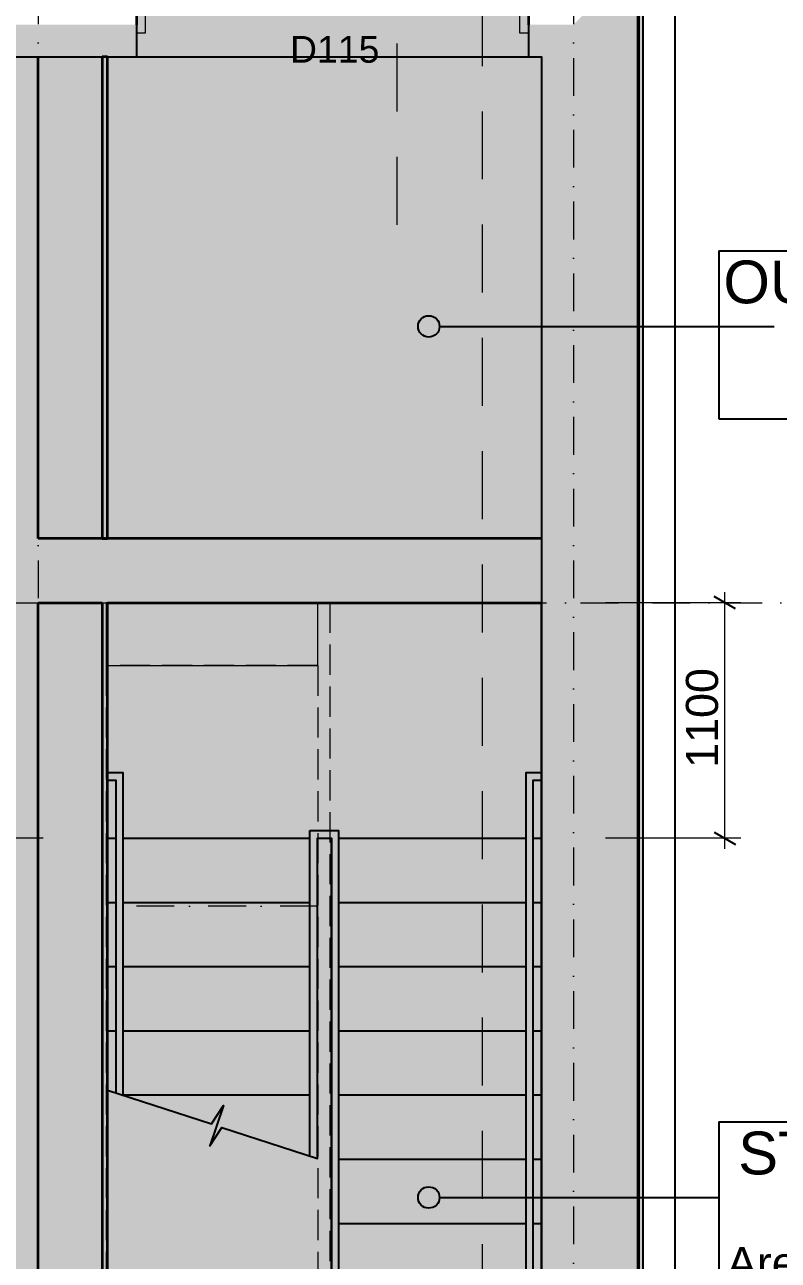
# Model space of a CAD drawing. Header units: millimetres. Extents: x -14278 to 103595, y -22378 to 34603.
# Drawn here: x 32287 to 35806, y 9479 to 15250 of the extents above; entities that cross this region are included whole.
import ezdxf
from ezdxf.enums import TextEntityAlignment as Align

# ---------------------------------------------------------------- set-up
doc = ezdxf.new("R2010")
doc.units = ezdxf.units.MM
doc.header["$MEASUREMENT"] = 0
for name, pattern in [('Dot & Dashed', [335.138881, 176.388884, -88.194442, 0, -70.555556]), ('Hidden Line', [195.611112, 141.111112, -54.5]), ('Long Dashed', [529.166651, 317.499995, -211.666656]), ('Wipeout_Contour', [1000, 0, -1000])]:
    doc.linetypes.add(name, pattern=pattern)
for name, color, linetype in [('A-Zz_60_50_80-P_MarkerSection', 7, 'Continuous'), ('A-Zz_60_50_80-P_MarkerSectionStairs', 7, 'Continuous'), ('NewA-Ee_25_10-M_WallsExternal', 7, 'Continuous'), ('NewA-Ee_25_10-M_WallsInternal', 7, 'Continuous'), ('NewA-Ee_30_40-M_Floors', 7, 'Continuous'), ('NewA-Ee_30_60-M_Pavements', 7, 'Continuous'), ('NewA-Ee_35_10-M_StairsInternal', 7, 'Continuous'), ('NewA-Ee_35_10-M_StairsInternal2D', 7, 'Continuous'), ('NewA-SL-M_SpacesExternal', 7, 'Continuous'), ('NewA-SL-M_SpacesInternal', 7, 'Continuous'), ('NewA-Ss_30_25-M_CeilingAndSoffitSystems', 7, 'Continuous'), ('NewA-Zz_20_20-D_DimensionDetail', 7, 'Continuous'), ('NewA-Zz_35_40_80-M_GridStructural', 7, 'Continuous'), ('NewA-Zz_50_10_70-P_BoundarySiteRed', 7, 'Continuous'), ('NewA-Zz_50_10_90-P_BoundarySpace', 7, 'Continuous'), ('NewA-Zz_50_90_00-M_GrossInternal', 7, 'Continuous')]:
    doc.layers.add(name, color=color, linetype=linetype)
doc.styles.add('GENERATED_STYLE_1', font='')
doc.styles.get('GENERATED_STYLE_1').set_extended_font_data('Arial')
doc.dimstyles.new('GENERATED_STYLE__1', dxfattribs={"dimtxt": 150, "dimasz": 76, "dimexe": 0.18, "dimexo": 300, "dimgap": 0.09, "dimtad": 1, "dimdec": 0, "dimzin": 0, "dimdsep": 46, "dimtxsty": 'GENERATED_STYLE_1', "dimblk": 'ARROWHEAD_2', "dimblk1": 'ARROWHEAD_2', "dimblk2": 'ARROWHEAD_2', "dimcen": 0.09, "dimclrd": 6, "dimclre": 6, "dimclrt": 7, "dimazin": 0, "dimtfac": 1, "dimtdec": 4, "dimtmove": 0, "dimatfit": 3, "dimfxl": 0, "dimtolj": 1, "dimtzin": 0, "dimarcsym": 0})

# ---------------------------------------------------------------- blocks, each defined once
blk = doc.blocks.new('STAIR #2_116_1_1', base_point=(36224, 9772))
at = {"layer": 'NewA-SL-M_SpacesInternal', "color": 253, "linetype": 'Continuous', "lineweight": 13}
for p, q in [((32674.1, 12550), (32674.1, 8050)), ((34699.7, 12550), (32674.1, 12550)), ((34699.7, 6700.3), (34699.7, 12550))]:
    blk.add_line(p, q, dxfattribs=at)
at = {"layer": 'NewA-SL-M_SpacesInternal', "linetype": 'Continuous'}
for p, q in [((35528, 10125.5), (35528, 9811.2)), ((35528, 10125.5), (36920.1, 10125.5)), ((35528, 9811.2), (35528, 9575.5)), ((35528, 9575.5), (35528, 9339.8))]:
    blk.add_line(p, q, dxfattribs=at)
at = {"layer": 'NewA-SL-M_SpacesInternal', "color": 5, "lineweight": 70, "style": 'GENERATED_STYLE_1'}
for tag, height, p in [('ROOM_NAME', 200, (36224, 10079.8)), ('ROOM_NUMBER', 150, (36224, 9777)), ('adj_text', 150, (36224, 9541.2))]:
    blk.add_attdef(tag, text='', height=height, dxfattribs=at).set_placement(p, align=Align.TOP_CENTER)
blk = doc.blocks.new('OUTDOOR STORAGE_115_8_1', base_point=(36985.1, 13840.7))
at = {"layer": 'NewA-SL-M_SpacesInternal', "color": 253, "linetype": 'Continuous', "lineweight": 13}
for p, q in [((34699.7, 15099.7), (32350, 15099.7)), ((32350, 15099.7), (32350, 12850)), ((34699.7, 12850), (34699.7, 15099.7)), ((32350, 12850), (34699.7, 12850))]:
    blk.add_line(p, q, dxfattribs=at)
at = {"layer": 'NewA-SL-M_SpacesInternal', "linetype": 'Continuous'}
for p, q in [((35528, 14194.3), (35528, 13880)), ((35528, 14194.3), (38442.2, 14194.3)), ((38442.2, 14194.3), (38442.2, 13880)), ((35528, 13880), (35528, 13644.3)), ((38442.2, 13880), (38442.2, 13644.3)), ((35528, 13644.3), (35528, 13408.6)), ((38442.2, 13644.3), (38442.2, 13408.6)), ((35528, 13408.6), (38442.2, 13408.6))]:
    blk.add_line(p, q, dxfattribs=at)
at = {"layer": 'NewA-SL-M_SpacesInternal', "color": 5, "lineweight": 70, "style": 'GENERATED_STYLE_1'}
for tag, height, p in [('ROOM_NAME', 200, (36985.1, 14148.6)), ('ROOM_NUMBER', 150, (36985.1, 13845.7)), ('adj_text', 150, (36985.1, 13610))]:
    blk.add_attdef(tag, text='', height=height, dxfattribs=at).set_placement(p, align=Align.TOP_CENTER)
blk = doc.blocks.new('BUILDING SITE_Site_28_1', base_point=(-3334.4, -767))
at = {"layer": 'NewA-SL-M_SpacesExternal', "color": 253, "linetype": 'Continuous', "lineweight": 13}
blk.add_line((35324.7, 15724.7), (35324.7, 6075.3), dxfattribs=at)
at = {"layer": 'NewA-SL-M_SpacesExternal', "color": 5, "lineweight": 70, "style": 'GENERATED_STYLE_1'}
for tag, height, p in [('ROOM_NAME', 200, (-3334.4, -459.1)), ('ROOM_NUMBER', 150, (-3334.4, -762)), ('adj_text', 150, (-3334.4, -997.7))]:
    blk.add_attdef(tag, text='', height=height, dxfattribs=at).set_placement(p, align=Align.TOP_CENTER)
blk = doc.blocks.new('Mesh_1_1', base_point=(14339.9, 34603))
at = {"layer": 'NewA-Ee_30_60-M_Pavements', "color": 254, "linetype": 'Continuous', "lineweight": 13, "flags": 128}
blk.add_lwpolyline([(14339.9, 34603, -0.414214), (42830.6, 6112.3, -0.414214), (14339.9, -22378.4, -0.414214), (-14150.7, 6112.3, -0.414214)], format="xyb", close=True, dxfattribs=at)
blk.add_lwpolyline([(-474.7, 15724.7), (35324.7, 15724.7), (35324.7, 6075.3), (28524.7, 6075.3), (28524.7, -474.7), (7900.2, -474.7), (7900.2, 2666.8), (6124.7, 2666.8), (6124.7, 1525.3), (1425.3, 1525.3), (1425.3, 6075.3), (-474.7, 6075.3)], close=True, dxfattribs=at)
blk = doc.blocks.new('Slab_1_1', base_point=(32668.2, 12256.6))
at = {"layer": 'NewA-Ee_30_40-M_Floors', "linetype": 'Continuous', "lineweight": 13}
blk.add_hatch(color=254, dxfattribs=at).paths.add_polyline_path([(32668.2, 12256.6), (33656.2, 12256.6), (33656.2, 12550), (32668.2, 12550)])
at = {"layer": 'NewA-Ee_30_40-M_Floors', "color": 6, "linetype": 'Continuous', "lineweight": 13, "flags": 128}
blk.add_lwpolyline([(32668.2, 12256.6), (33656.2, 12256.6), (33656.2, 12550), (32668.2, 12550)], close=True, dxfattribs=at)
blk = doc.blocks.new('Slab_4_1', base_point=(11328, 15324.9))
at = {"layer": 'NewA-Ee_30_40-M_Floors', "linetype": 'Continuous', "lineweight": 13}
blk.add_hatch(color=254, dxfattribs=at).paths.add_polyline_path([(11328, 15324.9), (11328, 15099.7), (150.3, 15099.7), (150.3, 9350.5), (-124.9, 9350.5), (-124.9, 8300.5), (150.3, 8300.5), (150.3, 6700.3), (2050.3, 6700.3), (2050.3, 2150.3), (5499.7, 2150.3), (5499.7, 3091.8), (6214.3, 3091.8), (6214.3, 2766.8), (7714.3, 2766.8), (7714.3, 3091.8), (8455.6, 3091.8), (8500.3, 150.3), (16363.1, 150.3), (16363.1, -124.9), (17413.1, -124.9), (17413.1, 150.3), (27899.7, 150.3), (27899.7, 6700.3), (34699.7, 6700.3), (34699.7, 15099.7), (34639.4, 15099.7), (34639.4, 15324.9), (32809.4, 15324.9), (32809.4, 15099.7), (13158, 15099.7), (13158, 15324.9)])
at = {"layer": 'NewA-Ee_30_40-M_Floors', "color": 6, "linetype": 'Continuous', "lineweight": 13, "flags": 128}
blk.add_lwpolyline([(13158, 15099.7), (32809.4, 15099.7), (32809.4, 15324.9), (34639.4, 15324.9), (34639.4, 15099.7), (34699.7, 15099.7), (34699.7, 6700.3), (27899.7, 6700.3), (27899.7, 150.3), (17413.1, 150.3)], dxfattribs=at)
blk = doc.blocks.new('Slab_17_1', base_point=(32350, 12850))
at = {"layer": 'NewA-Ss_30_25-M_CeilingAndSoffitSystems', "linetype": 'Continuous', "lineweight": 0}
blk.add_hatch(color=255, dxfattribs=at).paths.add_polyline_path([(32350, 12850), (34699.7, 12850), (34699.7, 15099.7), (32350, 15099.7)])
at = {"layer": 'NewA-Ss_30_25-M_CeilingAndSoffitSystems', "color": 6, "linetype": 'Continuous', "lineweight": 13, "flags": 128}
blk.add_lwpolyline([(32350, 12850), (34699.7, 12850), (34699.7, 15099.7), (32350, 15099.7)], close=True, dxfattribs=at)
blk = doc.blocks.new('Double Door with Transom 19')
at = {"layer": 'NewA-Ee_25_10-M_WallsExternal', "linetype": 'Continuous', "lineweight": 13}
for points in [[(-875, 875), (-875, 0), (-835, 0), (-835, 875)], [(875, 875), (835, 875), (835, 0), (875, 0)]]:
    blk.add_hatch(color=255, dxfattribs=at).paths.add_polyline_path(points)
at = {"layer": 'NewA-Ee_25_10-M_WallsExternal', "linetype": 'Continuous', "lineweight": 0}
for points in [[(-875, -115), (-875, 0), (-915, 0), (-915, -115)], [(915, -115), (915, 0), (875, 0), (875, -115)]]:
    blk.add_hatch(color=255, dxfattribs=at).paths.add_polyline_path(points)
at = {"layer": 'NewA-Ee_25_10-M_WallsExternal', "linetype": 'Continuous'}
for p, q in [((-875, 875), (-875, 0)), ((-835, 875), (-875, 875)), ((-835, 0), (-835, 875)), ((835, 0), (835, 875)), ((835, 875), (875, 875)), ((875, 875), (875, 0)), ((-875, 0), (-835, 0)), ((875, 0), (835, 0)), ((-915, -74.9), (-915, -115)), ((915, -74.9), (915, -115))]:
    blk.add_line(p, q, dxfattribs=at)
at = {"layer": 'NewA-Ee_25_10-M_WallsExternal', "color": 24, "linetype": 'Continuous', "lineweight": 13}
for p, q in [((-875, 0), (-915, 0)), ((-915, 0), (-915, -115)), ((-875, -115), (-875, 0)), ((915, 0), (875, 0)), ((875, 0), (875, -115)), ((915, -115), (915, 0)), ((-915, -115), (-875, -115)), ((875, -115), (915, -115))]:
    blk.add_line(p, q, dxfattribs=at)
at = {"layer": 'NewA-Ee_25_10-M_WallsExternal', "color": 92, "linetype": 'Continuous', "lineweight": 35}
for p, q in [((-915, 0), (-915, -74.9)), ((915, 0), (915, -74.9))]:
    blk.add_line(p, q, dxfattribs=at)
at = {"layer": 'NewA-Ee_25_10-M_WallsExternal', "color": 6, "linetype": 'Continuous', "lineweight": 13}
for centre, start, end in [((-875, 0), 0, 90), ((875, 0), 90, 180)]:
    blk.add_arc(centre, 875, start, end, dxfattribs=at)
blk = doc.blocks.new('D Marker 19')
at = {"layer": 'NewA-Ee_25_10-M_WallsInternal', "style": 'GENERATED_STYLE_1'}
blk.add_attdef('AC_WIDO_ID', text='', height=125, dxfattribs=at).set_placement((-262.1, 94.8), align=Align.BOTTOM_LEFT)
blk = doc.blocks.new('Wall_3_1', base_point=(0, 15250))
at = {"layer": 'NewA-Ee_25_10-M_WallsExternal', "linetype": 'Continuous', "lineweight": 13}
for points in [[(32809.4, 15250), (31640, 15250), (31640, 15224.9), (31653, 15224.9), (31653, 15179.6), (32809.4, 15179.6), (32809.4, 15209.9)], [(34639.4, 15250), (34639.4, 15209.9), (34639.4, 15179.6), (34779.6, 15179.6), (34850, 15250)], [(32809.4, 15179.6), (31653, 15179.6), (31653, 15116.1), (32809.4, 15116.1)], [(34779.6, 15179.6), (34639.4, 15179.6), (34639.4, 15116.1), (34716.1, 15116.1)], [(32809.4, 15116.1), (31653, 15116.1), (31653, 15099.7), (32809.4, 15099.7)], [(34639.4, 15099.7), (34699.7, 15099.7), (34716.1, 15116.1), (34639.4, 15116.1)]]:
    blk.add_hatch(color=6, dxfattribs=at).paths.add_polyline_path(points)
at = {"layer": 'NewA-Ee_25_10-M_WallsExternal', "linetype": 'Continuous'}
for p, q in [((32809.4, 15250), (32809.4, 15209.9)), ((34639.4, 15250), (34639.4, 15209.9)), ((32809.4, 15209.9), (32809.4, 15179.6)), ((32809.4, 15179.6), (32809.4, 15116.1)), ((34639.4, 15209.9), (34639.4, 15179.6)), ((34639.4, 15179.6), (34639.4, 15116.1)), ((32809.4, 15116.1), (32809.4, 15099.7)), ((34639.4, 15116.1), (34639.4, 15099.7))]:
    blk.add_line(p, q, dxfattribs=at)
at = {"layer": 'NewA-Ee_25_10-M_WallsExternal', "linetype": 'Continuous', "flags": 128}
for points in [[(32350, 15099.7), (32809.4, 15099.7)], [(34639.4, 15099.7), (34699.7, 15099.7)]]:
    blk.add_lwpolyline(points, dxfattribs=at)
at = {"layer": 'NewA-Ee_25_10-M_WallsExternal', "linetype": 'Continuous', "xscale": -1, "zscale": 1000}
blk.add_blockref('Double Door with Transom 19', (33724.4, 15324.9), dxfattribs=at)
at = {"layer": 'NewA-Ee_25_10-M_WallsExternal'}
ref = blk.add_blockref('D Marker 19', (33724.4, 15574.9), dxfattribs=at)
ref.add_attrib('AC_WIDO_ID', 'D115', dxfattribs={"color": 7, "height": 125, "style": 'GENERATED_STYLE_1'}).set_placement((33525.9, 15035.1), align=Align.BOTTOM_LEFT)
blk = doc.blocks.new('Wall_4_1', base_point=(34850, 15250))
at = {"layer": 'NewA-Ee_25_10-M_WallsExternal', "linetype": 'Continuous', "lineweight": 13}
for points in [[(34850, 15250), (34850, 6550), (35150, 6250), (35150, 15550)], [(34850, 8075), (34850, 15250), (34779.6, 15179.6), (34779.6, 8075)], [(34779.6, 8075), (34779.6, 15179.6), (34716.1, 15116.1), (34716.1, 8075)], [(34716.1, 8075), (34716.1, 15116.1), (34699.7, 15099.7), (34699.7, 8075)]]:
    blk.add_hatch(color=6, dxfattribs=at).paths.add_polyline_path(points)
at = {"layer": 'NewA-Ee_25_10-M_WallsExternal', "linetype": 'Continuous', "flags": 128}
for points in [[(34699.7, 15099.7), (34699.7, 12850)], [(34699.7, 12550), (34699.7, 8075)]]:
    blk.add_lwpolyline(points, dxfattribs=at)
at = {"color": 254, "linetype": 'Wipeout_Contour', "lineweight": 0, "ltscale": 148700.073288}
blk.add_wipeout([(35324.7, 6075.3), (35324.7, 15724.7), (35174.9, 15574.9), (35174.9, 6225.1)], dxfattribs=at).dxf.layer = 'NewA-Ee_25_10-M_WallsExternal'
at = {"layer": 'NewA-Ee_25_10-M_WallsExternal', "linetype": 'Continuous', "lineweight": 13}
blk.add_hatch(color=6, dxfattribs=at).paths.add_polyline_path([(35154.8, 15554.8), (35154.8, 6245.2), (35174.9, 6225.1), (35174.9, 15574.9)])
at = {"layer": 'NewA-Ee_25_10-M_WallsExternal', "color": 92, "linetype": 'Continuous', "lineweight": 35}
blk.add_line((35150, 15550), (35150, 6250), dxfattribs=at)
at = {"layer": 'NewA-Ee_25_10-M_WallsExternal', "linetype": 'Continuous'}
for p, q in [((35154.8, 15554.8), (35154.8, 6245.2)), ((35174.9, 6225.1), (35174.9, 15574.9))]:
    blk.add_line(p, q, dxfattribs=at)
at = {"layer": 'NewA-Ee_25_10-M_WallsExternal', "linetype": 'Continuous', "flags": 128}
blk.add_lwpolyline([(35324.7, 6075.3), (35324.7, 15724.7)], dxfattribs=at)
blk = doc.blocks.new('Wall_11_1', base_point=(32350, 6550))
at = {"layer": 'NewA-Ee_25_10-M_WallsInternal', "linetype": 'Continuous', "lineweight": 13}
blk.add_hatch(color=6, dxfattribs=at).paths.add_polyline_path([(32350, 8075), (32350, 15099.7), (32225, 15099.7), (32225, 8075)])
at = {"layer": 'NewA-Ee_25_10-M_WallsInternal', "color": 92, "linetype": 'Continuous', "lineweight": 35, "flags": 128}
for points in [[(32350, 12850), (32350, 15099.7)], [(32350, 8075), (32350, 12550)]]:
    blk.add_lwpolyline(points, dxfattribs=at)
blk = doc.blocks.new('Wall_28_1', base_point=(32350, 12550))
at = {"layer": 'NewA-Ee_25_10-M_WallsInternal', "linetype": 'Continuous', "lineweight": 13}
blk.add_hatch(color=6, dxfattribs=at).paths.add_polyline_path([(32350, 12550), (34699.7, 12550), (34699.7, 12850), (32350, 12850)])
at = {"layer": 'NewA-Ee_25_10-M_WallsInternal', "color": 92, "linetype": 'Continuous', "lineweight": 35, "flags": 128}
for points in [[(34699.7, 12850), (32350, 12850)], [(32350, 12550), (32649.1, 12550)], [(32674.1, 12550), (34699.7, 12550)]]:
    blk.add_lwpolyline(points, dxfattribs=at)
blk = doc.blocks.new('Wall_58_1', base_point=(32674.1, 12550))
at = {"layer": 'NewA-Ee_25_10-M_WallsInternal', "linetype": 'Continuous', "lineweight": 13}
blk.add_hatch(color=6, dxfattribs=at).paths.add_polyline_path([(32649.1, 12550), (32649.1, 8075), (32674.1, 8075), (32674.1, 12550)])
at = {"layer": 'NewA-Ee_25_10-M_WallsInternal', "color": 92, "linetype": 'Continuous', "lineweight": 35, "flags": 128}
for points in [[(32649.1, 12550), (32649.1, 8075)], [(32674.1, 8075), (32674.1, 12550)]]:
    blk.add_lwpolyline(points, dxfattribs=at)
blk = doc.blocks.new('Wall_62_1', base_point=(32674.1, 12850))
at = {"layer": 'NewA-Ee_25_10-M_WallsInternal', "linetype": 'Continuous', "lineweight": 13}
blk.add_hatch(color=6, dxfattribs=at).paths.add_polyline_path([(32674.1, 12850), (32674.1, 15099.7), (32649.1, 15099.7), (32649.1, 12850)])
at = {"layer": 'NewA-Ee_25_10-M_WallsInternal', "color": 92, "linetype": 'Continuous', "lineweight": 35, "flags": 128}
for points in [[(32674.1, 15099.7), (32649.1, 15099.7)], [(32649.1, 15099.7), (32649.1, 12850)], [(32674.1, 12850), (32674.1, 15099.7)], [(32649.1, 12850), (32674.1, 12850)]]:
    blk.add_lwpolyline(points, dxfattribs=at)
blk = doc.blocks.new('Standard grid marker')
at = {"layer": 'NewA-Zz_35_40_80-M_GridStructural', "color": 6, "linetype": 'Dot & Dashed', "lineweight": 13}
blk.add_line((1000, 0), (18130.8, 0), dxfattribs=at)
at = {"layer": 'NewA-Zz_35_40_80-M_GridStructural', "style": 'GENERATED_STYLE_1'}
blk.add_attdef('AC_MarkerText_1', text='', height=250, rotation=90, dxfattribs=at).set_placement((-250, 14.3), align=Align.MIDDLE_CENTER)
blk = doc.blocks.new('Standard grid marker_2')
at = {"layer": 'NewA-Zz_35_40_80-M_GridStructural', "color": 6, "linetype": 'Dot & Dashed', "lineweight": 13}
blk.add_line((1000, 0), (40175.6, 0), dxfattribs=at)
at = {"layer": 'NewA-Zz_35_40_80-M_GridStructural', "style": 'GENERATED_STYLE_1'}
blk.add_attdef('AC_MarkerText_1', text='', height=250, dxfattribs=at).set_placement((41425.6, 14.3), align=Align.MIDDLE_CENTER)
blk = doc.blocks.new('Standard grid marker_3')
at = {"layer": 'NewA-Zz_35_40_80-M_GridStructural', "color": 6, "linetype": 'Dot & Dashed', "lineweight": 13}
blk.add_line((0, 0), (19130.8, 0), dxfattribs=at)
blk = doc.blocks.new('Beam_3_1', base_point=(34699.7, 8424.5))
at = {"layer": 'NewA-Ee_35_10-M_StairsInternal', "color": 6, "linetype": 'Hidden Line', "lineweight": 13}
for p, q in [((34699.7, 12550), (33711.7, 12550)), ((33711.7, 12550), (33711.7, 8424.3)), ((34699.7, 12550), (34699.7, 8424.3)), ((34699.7, 8424.3), (33711.7, 8424.3))]:
    blk.add_line(p, q, dxfattribs=at)
at = {"layer": 'NewA-Ee_35_10-M_StairsInternal', "color": 251, "linetype": 'Dot & Dashed', "lineweight": 13}
blk.add_line((34699.7, 8424.5), (33711.7, 8424.5), dxfattribs=at)
blk = doc.blocks.new('Beam_4_1', base_point=(33656.2, 11132.2))
at = {"layer": 'NewA-Ee_35_10-M_StairsInternal', "color": 6, "linetype": 'Hidden Line', "lineweight": 13}
for p, q in [((33656.2, 12256.6), (32668.2, 12256.6)), ((32668.2, 12256.6), (32668.2, 6256.9)), ((33656.2, 12256.6), (33656.2, 6256.9))]:
    blk.add_line(p, q, dxfattribs=at)
at = {"layer": 'NewA-Ee_35_10-M_StairsInternal', "color": 251, "linetype": 'Dot & Dashed', "lineweight": 13}
blk.add_line((33656.2, 11132.2), (32668.2, 11132.2), dxfattribs=at)
blk = doc.blocks.new('Line_9_1', base_point=(34174.1, 13840.7))
at = {"layer": 'NewA-Zz_50_10_90-P_BoundarySpace', "linetype": 'Continuous'}
blk.add_hatch(color=256, dxfattribs=at).paths.add_polyline_path([(34224.1, 13840.7), (34220.3, 13859.8), (34209.4, 13876.1), (34193.2, 13886.9), (34174.1, 13890.7), (34154.9, 13886.9), (34138.7, 13876.1), (34127.9, 13859.8), (34124.1, 13840.7), (34127.9, 13821.6), (34138.7, 13805.3), (34154.9, 13794.5), (34174.1, 13790.7), (34193.2, 13794.5), (34209.4, 13805.3), (34220.3, 13821.6)])
blk.add_line((34224.1, 13840.7), (35785.8, 13840.7), dxfattribs=at)
blk.add_circle((34174.1, 13840.7), 50, dxfattribs=at)
blk = doc.blocks.new('Line_10_1', base_point=(34174.1, 9772))
at = {"layer": 'NewA-Zz_50_10_90-P_BoundarySpace', "linetype": 'Continuous'}
blk.add_hatch(color=256, dxfattribs=at).paths.add_polyline_path([(34224.1, 9772), (34220.3, 9791.1), (34209.4, 9807.3), (34193.2, 9818.2), (34174.1, 9822), (34154.9, 9818.2), (34138.7, 9807.3), (34127.9, 9791.1), (34124.1, 9772), (34127.9, 9752.8), (34138.7, 9736.6), (34154.9, 9725.8), (34174.1, 9722), (34193.2, 9725.8), (34209.4, 9736.6), (34220.3, 9752.8)])
blk.add_line((34224.1, 9772), (35528, 9772), dxfattribs=at)
blk.add_circle((34174.1, 9772), 50, dxfattribs=at)
blk = doc.blocks.new('*D389')
at = {"layer": 'NewA-Zz_20_20-D_DimensionDetail', "color": 6, "linetype": 'Continuous', "lineweight": 13}
for p, q in [((35556.5, 12550), (35556.5, 12598.9)), ((35631.5, 12550), (34999.7, 12550)), ((35556.5, 11450), (35556.5, 12550)), ((35631.5, 11450), (34999.7, 11450)), ((35556.5, 11401.1), (35556.5, 11450))]:
    blk.add_line(p, q, dxfattribs=at)
at = {"layer": 'NewA-Zz_20_20-D_DimensionDetail', "linetype": 'Continuous'}
for p, q in [((35606.5, 12521.1), (35506.5, 12578.9)), ((35506.5, 11478.9), (35606.5, 11421.1))]:
    blk.add_line(p, q, dxfattribs=at)
at = {"layer": 'NewA-Zz_20_20-D_DimensionDetail', "insert": (35526.5, 11778.8), "char_height": 150, "attachment_point": 7, "rotation": 90, "style": 'GENERATED_STYLE_1'}
blk.add_mtext('\\A1;{\\fArial|b0|i0|c0|p34;1100}', dxfattribs=at)
blk = doc.blocks.new('ARROWHEAD_2')
at = {"color": 0, "linetype": 'Continuous', "lineweight": 0}
for p, q in [((0, 0), (-1, 0)), ((-0.378, -0.655), (0.378, 0.655))]:
    blk.add_line(p, q, dxfattribs=at)
blk = doc.blocks.new('*D390')
at = {"layer": 'NewA-Zz_20_20-D_DimensionDetail', "color": 6, "linetype": 'Continuous', "lineweight": 13}
for p, q in [((32024.7, 11450), (32024.7, 11498.9)), ((32374.1, 11450), (31949.7, 11450)), ((32024.7, 8450.2), (32024.7, 11450)), ((33454.6, 8450.2), (31949.7, 8450.2)), ((32024.7, 8401.3), (32024.7, 8450.2))]:
    blk.add_line(p, q, dxfattribs=at)
at = {"layer": 'NewA-Zz_20_20-D_DimensionDetail', "linetype": 'Continuous'}
for p, q in [((32074.7, 11421.1), (31974.7, 11478.9)), ((31974.7, 8479.1), (32074.7, 8421.3))]:
    blk.add_line(p, q, dxfattribs=at)
at = {"layer": 'NewA-Zz_20_20-D_DimensionDetail', "insert": (31994.7, 9721.3), "char_height": 150, "attachment_point": 7, "rotation": 90, "style": 'GENERATED_STYLE_1'}
blk.add_mtext('\\A1;{\\fArial|b0|i0|c0|p34;3000}', dxfattribs=at)
blk = doc.blocks.new('Cutting Plane_8_1', base_point=(34424.6, 4732))
at = {"layer": 'A-Zz_60_50_80-P_MarkerSectionStairs', "color": 6, "linetype": 'Long Dashed', "lineweight": 13}
blk.add_line((34424.6, 5532), (34424.6, 16199.9), dxfattribs=at)
blk = doc.blocks.new('Cutting Plane_11_1', base_point=(34026.8, -2269))
at = {"layer": 'A-Zz_60_50_80-P_MarkerSection', "color": 6, "linetype": 'Long Dashed', "lineweight": 13}
blk.add_line((34026.8, 14315.3), (34026.8, 18515.3), dxfattribs=at)

msp = doc.modelspace()

# ---------------------------------------------------------------- hatches: boundary and pattern name
at = {"layer": 'NewA-Zz_50_90_00-M_GrossInternal', "linetype": 'Continuous', "lineweight": 140}
msp.add_hatch(color=1, dxfattribs=at).paths.add_polyline_path([(150.3, 15099.7), (34699.7, 15099.7), (34699.7, 6700.3), (27899.7, 6700.3), (27899.7, 150.3), (8500.3, 150.3), (8500.3, 3091.8), (5499.7, 3091.8), (5499.7, 2150.3), (2050.3, 2150.3), (2050.3, 6700.3), (150.3, 6700.3)])

# ---------------------------------------------------------------- linework, layer by layer
at = {"layer": 'NewA-Ee_35_10-M_StairsInternal2D', "linetype": 'Continuous', "flags": 128}
for points in [[(32674.1, 11720.9), (32674.1, 11450), (32674.1, 10273.1), (33159.8, 10115.4), (33214.9, 10202.2), (33152.4, 10012.8), (33207.5, 10099.6), (33654.1, 9954.6), (33654.1, 11450), (33719.7, 11450), (33719.7, 8100.4), (33754.6, 8100.4), (33754.6, 8450.2), (34626.7, 8450.2), (34626.7, 8100.4), (34699.7, 8100.4), (34699.7, 8135.3), (34661.6, 8135.3), (34661.6, 8450.2), (34699.7, 8450.2), (34699.7, 11450), (34699.7, 11720.9), (34699.7, 12550), (32674.1, 12550)], [(34699.7, 8135.3), (34661.6, 8135.3), (34661.6, 11720.9), (34699.7, 11720.9), (34699.7, 11755.9), (34626.7, 11755.9), (34626.7, 8100.4), (34699.7, 8100.4)]]:
    msp.add_lwpolyline(points, close=True, dxfattribs=at)
for points in [[(32747.1, 10249.8), (32747.1, 11755.9), (32674.1, 11755.9), (32674.1, 11720.9), (32712.2, 11720.9), (32712.2, 10260.4)], [(33619.2, 11486), (33754.6, 11486)], [(33619.2, 9965.2), (33619.2, 11486)], [(33754.6, 8100.4), (33754.6, 11486)], [(32674.1, 11450), (32712.2, 11450)], [(32747.1, 11450), (33619.2, 11450)], [(33654.1, 11450), (33719.7, 11450)], [(33654.1, 9954.6), (33654.1, 11450)], [(33719.7, 8100.4), (33719.7, 11450)], [(33754.6, 11450), (34626.7, 11450)], [(34661.6, 11450), (34699.7, 11450)], [(32674.1, 11150.5), (32712.2, 11150.5)], [(32747.1, 11150.5), (33619.2, 11150.5)], [(33754.6, 11150.5), (34626.7, 11150.5)], [(34661.6, 11150.5), (34699.7, 11150.5)], [(32674.1, 10851), (32712.2, 10851)], [(32747.1, 10851), (33619.2, 10851)], [(33754.6, 10851), (34626.7, 10851)], [(34661.6, 10851), (34699.7, 10851)], [(32674.1, 10550.4), (32712.2, 10550.4)], [(32747.1, 10550.4), (33619.2, 10550.4)], [(33754.6, 10550.4), (34626.7, 10550.4)], [(34661.6, 10550.4), (34699.7, 10550.4)], [(32674.1, 10273.1), (33159.8, 10115.4), (33214.9, 10202.2), (33152.4, 10012.8), (33207.5, 10099.6), (33654.1, 9954.6)], [(32747.1, 10250.9), (33619.2, 10250.9)], [(33754.6, 10250.9), (34626.7, 10250.9)], [(34661.6, 10250.9), (34699.7, 10250.9)], [(33754.6, 9950.3), (34626.7, 9950.3)], [(34661.6, 9950.3), (34699.7, 9950.3)], [(33754.6, 9650.8), (34626.7, 9650.8)], [(34661.6, 9650.8), (34699.7, 9650.8)]]:
    msp.add_lwpolyline(points, dxfattribs=at)
at = {"layer": 'NewA-Zz_50_90_00-M_GrossInternal', "linetype": 'Continuous', "flags": 128}
msp.add_lwpolyline([(150.3, 15099.7), (34699.7, 15099.7), (34699.7, 6700.3), (27899.7, 6700.3), (27899.7, 150.3), (8500.3, 150.3), (8500.3, 3091.8), (5499.7, 3091.8), (5499.7, 2150.3), (2050.3, 2150.3), (2050.3, 6700.3), (150.3, 6700.3)], close=True, dxfattribs=at)

# ---------------------------------------------------------------- block references
at = {"layer": 'NewA-Ee_25_10-M_WallsInternal', "color": 92, "lineweight": 35}
msp.add_blockref('Wall_58_1', (32674.1, 12550), dxfattribs=at)
at = {"layer": 'NewA-Ee_30_40-M_Floors', "color": 6, "linetype": 'Continuous', "lineweight": 13}
for name, p in [('Slab_4_1', (11328, 15324.9)), ('Slab_1_1', (32668.2, 12256.6))]:
    msp.add_blockref(name, p, dxfattribs=at)
at = {"layer": 'NewA-Ee_30_60-M_Pavements', "color": 254, "lineweight": 13}
msp.add_blockref('Mesh_1_1', (14339.9, 34603), dxfattribs=at)
at = {"layer": 'NewA-Ee_35_10-M_StairsInternal', "color": 6, "lineweight": 13}
msp.add_blockref('Beam_4_1', (33656.2, 11132.2), dxfattribs=at)
at = {"layer": 'NewA-SL-M_SpacesExternal', "linetype": 'Continuous'}
msp.add_blockref('BUILDING SITE_Site_28_1', (-3334.4, -767), dxfattribs=at)
at = {"layer": 'NewA-SL-M_SpacesInternal', "linetype": 'Continuous'}
msp.add_blockref('OUTDOOR STORAGE_115_8_1', (36985.1, 13840.7), dxfattribs=at).add_auto_attribs({'ROOM_NAME': 'OUTDOOR STORAGE', 'ROOM_NUMBER': '115', 'adj_text': 'Area: 5.5 m2'})
ref = msp.add_blockref('STAIR #2_116_1_1', (36224, 9772), dxfattribs=at)
ref.add_attrib('ROOM_NAME', 'STAIR #2', dxfattribs={"color": 5, "lineweight": 70, "height": 200, "style": 'GENERATED_STYLE_1'}).set_placement((36224, 10079.8), align=Align.TOP_CENTER)
ref.add_attrib('adj_text', 'Area: 12.5 m2', dxfattribs={"color": 5, "lineweight": 70, "height": 150, "style": 'GENERATED_STYLE_1'}).set_placement((36224, 9541.2), align=Align.TOP_CENTER)
at = {"layer": 'NewA-Ss_30_25-M_CeilingAndSoffitSystems', "color": 6, "linetype": 'Continuous', "lineweight": 13}
msp.add_blockref('Slab_17_1', (32350, 12850), dxfattribs=at)

# ---------------------------------------------------------------- dimensions: what is measured, and where the dimension line sits
at = {"layer": 'NewA-Zz_20_20-D_DimensionDetail', "color": 6, "linetype": 'Continuous', "lineweight": 13}
dim = msp.add_linear_dim(base=(32024.7, 11450), p1=(33754.6, 8450.2), p2=(32674.1, 11450), angle=90, dimstyle='GENERATED_STYLE__1', dxfattribs=at)
dim.commit()
dim.dimension.update_dxf_attribs({"geometry": '*D390', "text_midpoint": (31919.7, 9956.8), "dimtype": 160, "text_rotation": 90})

# ---------------------------------------------------------------- next in the draw order: block references
at = {"layer": 'NewA-Ee_25_10-M_WallsExternal', "color": 92, "lineweight": 35}
msp.add_blockref('Wall_3_1', (0, 15250), dxfattribs=at)

# ---------------------------------------------------------------- next in the draw order: block references
at = {"layer": 'A-Zz_60_50_80-P_MarkerSection', "color": 6, "lineweight": 13}
msp.add_blockref('Cutting Plane_11_1', (34026.8, -2269), dxfattribs=at)
at = {"layer": 'NewA-Ee_25_10-M_WallsExternal', "color": 92, "lineweight": 35}
msp.add_blockref('Wall_4_1', (34850, 15250), dxfattribs=at)
at = {"layer": 'NewA-Ee_25_10-M_WallsInternal', "color": 92, "lineweight": 35}
for name, p in [('Wall_11_1', (32350, 6550)), ('Wall_62_1', (32674.1, 12850))]:
    msp.add_blockref(name, p, dxfattribs=at)
at = {"layer": 'NewA-Zz_35_40_80-M_GridStructural', "color": 1, "linetype": 'Continuous', "lineweight": 18, "zscale": 1000, "rotation": 270}
msp.add_blockref('Standard grid marker', (32350, 17770.2), dxfattribs=at)

# ---------------------------------------------------------------- next in the draw order: linework, layer by layer
at = {"layer": 'NewA-Zz_50_10_70-P_BoundarySiteRed', "color": 1, "linetype": 'Continuous', "lineweight": 140}
msp.add_circle((14339.9, 6112.3), 28490.7, dxfattribs=at)

# ---------------------------------------------------------------- next in the draw order: block references
at = {"layer": 'A-Zz_60_50_80-P_MarkerSectionStairs', "color": 6, "lineweight": 13}
msp.add_blockref('Cutting Plane_8_1', (34424.6, 4732), dxfattribs=at)
at = {"layer": 'NewA-Ee_25_10-M_WallsInternal', "color": 92, "lineweight": 35}
msp.add_blockref('Wall_28_1', (32350, 12550), dxfattribs=at)
at = {"layer": 'NewA-Ee_35_10-M_StairsInternal', "color": 6, "lineweight": 13}
msp.add_blockref('Beam_3_1', (34699.7, 8424.5), dxfattribs=at)
at = {"layer": 'NewA-Zz_35_40_80-M_GridStructural', "color": 1, "linetype": 'Continuous', "lineweight": 18, "zscale": 1000}
for name, p, rotation in [('Standard grid marker', (34850, 17770.2), 270), ('Standard grid marker_3', (35150, -1360.6), 90)]:
    msp.add_blockref(name, p, dxfattribs=dict(at, rotation=rotation))
msp.add_blockref('Standard grid marker_2', (-1652.3, 12550), dxfattribs=at)
at = {"layer": 'NewA-Zz_50_10_90-P_BoundarySpace', "linetype": 'Continuous'}
for name, p in [('Line_9_1', (34174.1, 13840.7)), ('Line_10_1', (34174.1, 9772))]:
    msp.add_blockref(name, p, dxfattribs=at)

# ---------------------------------------------------------------- next in the draw order: dimensions: what is measured, and where the dimension line sits
at = {"layer": 'NewA-Zz_20_20-D_DimensionDetail', "color": 6, "linetype": 'Continuous', "lineweight": 13}
dim = msp.add_linear_dim(base=(35556.5, 12550), p1=(34699.7, 11450), p2=(34699.7, 12550), angle=90, dimstyle='GENERATED_STYLE__1', dxfattribs=at)
dim.commit()
dim.dimension.update_dxf_attribs({"geometry": '*D389', "text_midpoint": (35451.5, 12014.3), "dimtype": 160, "text_rotation": 90})

doc.saveas('drawing.dxf')
